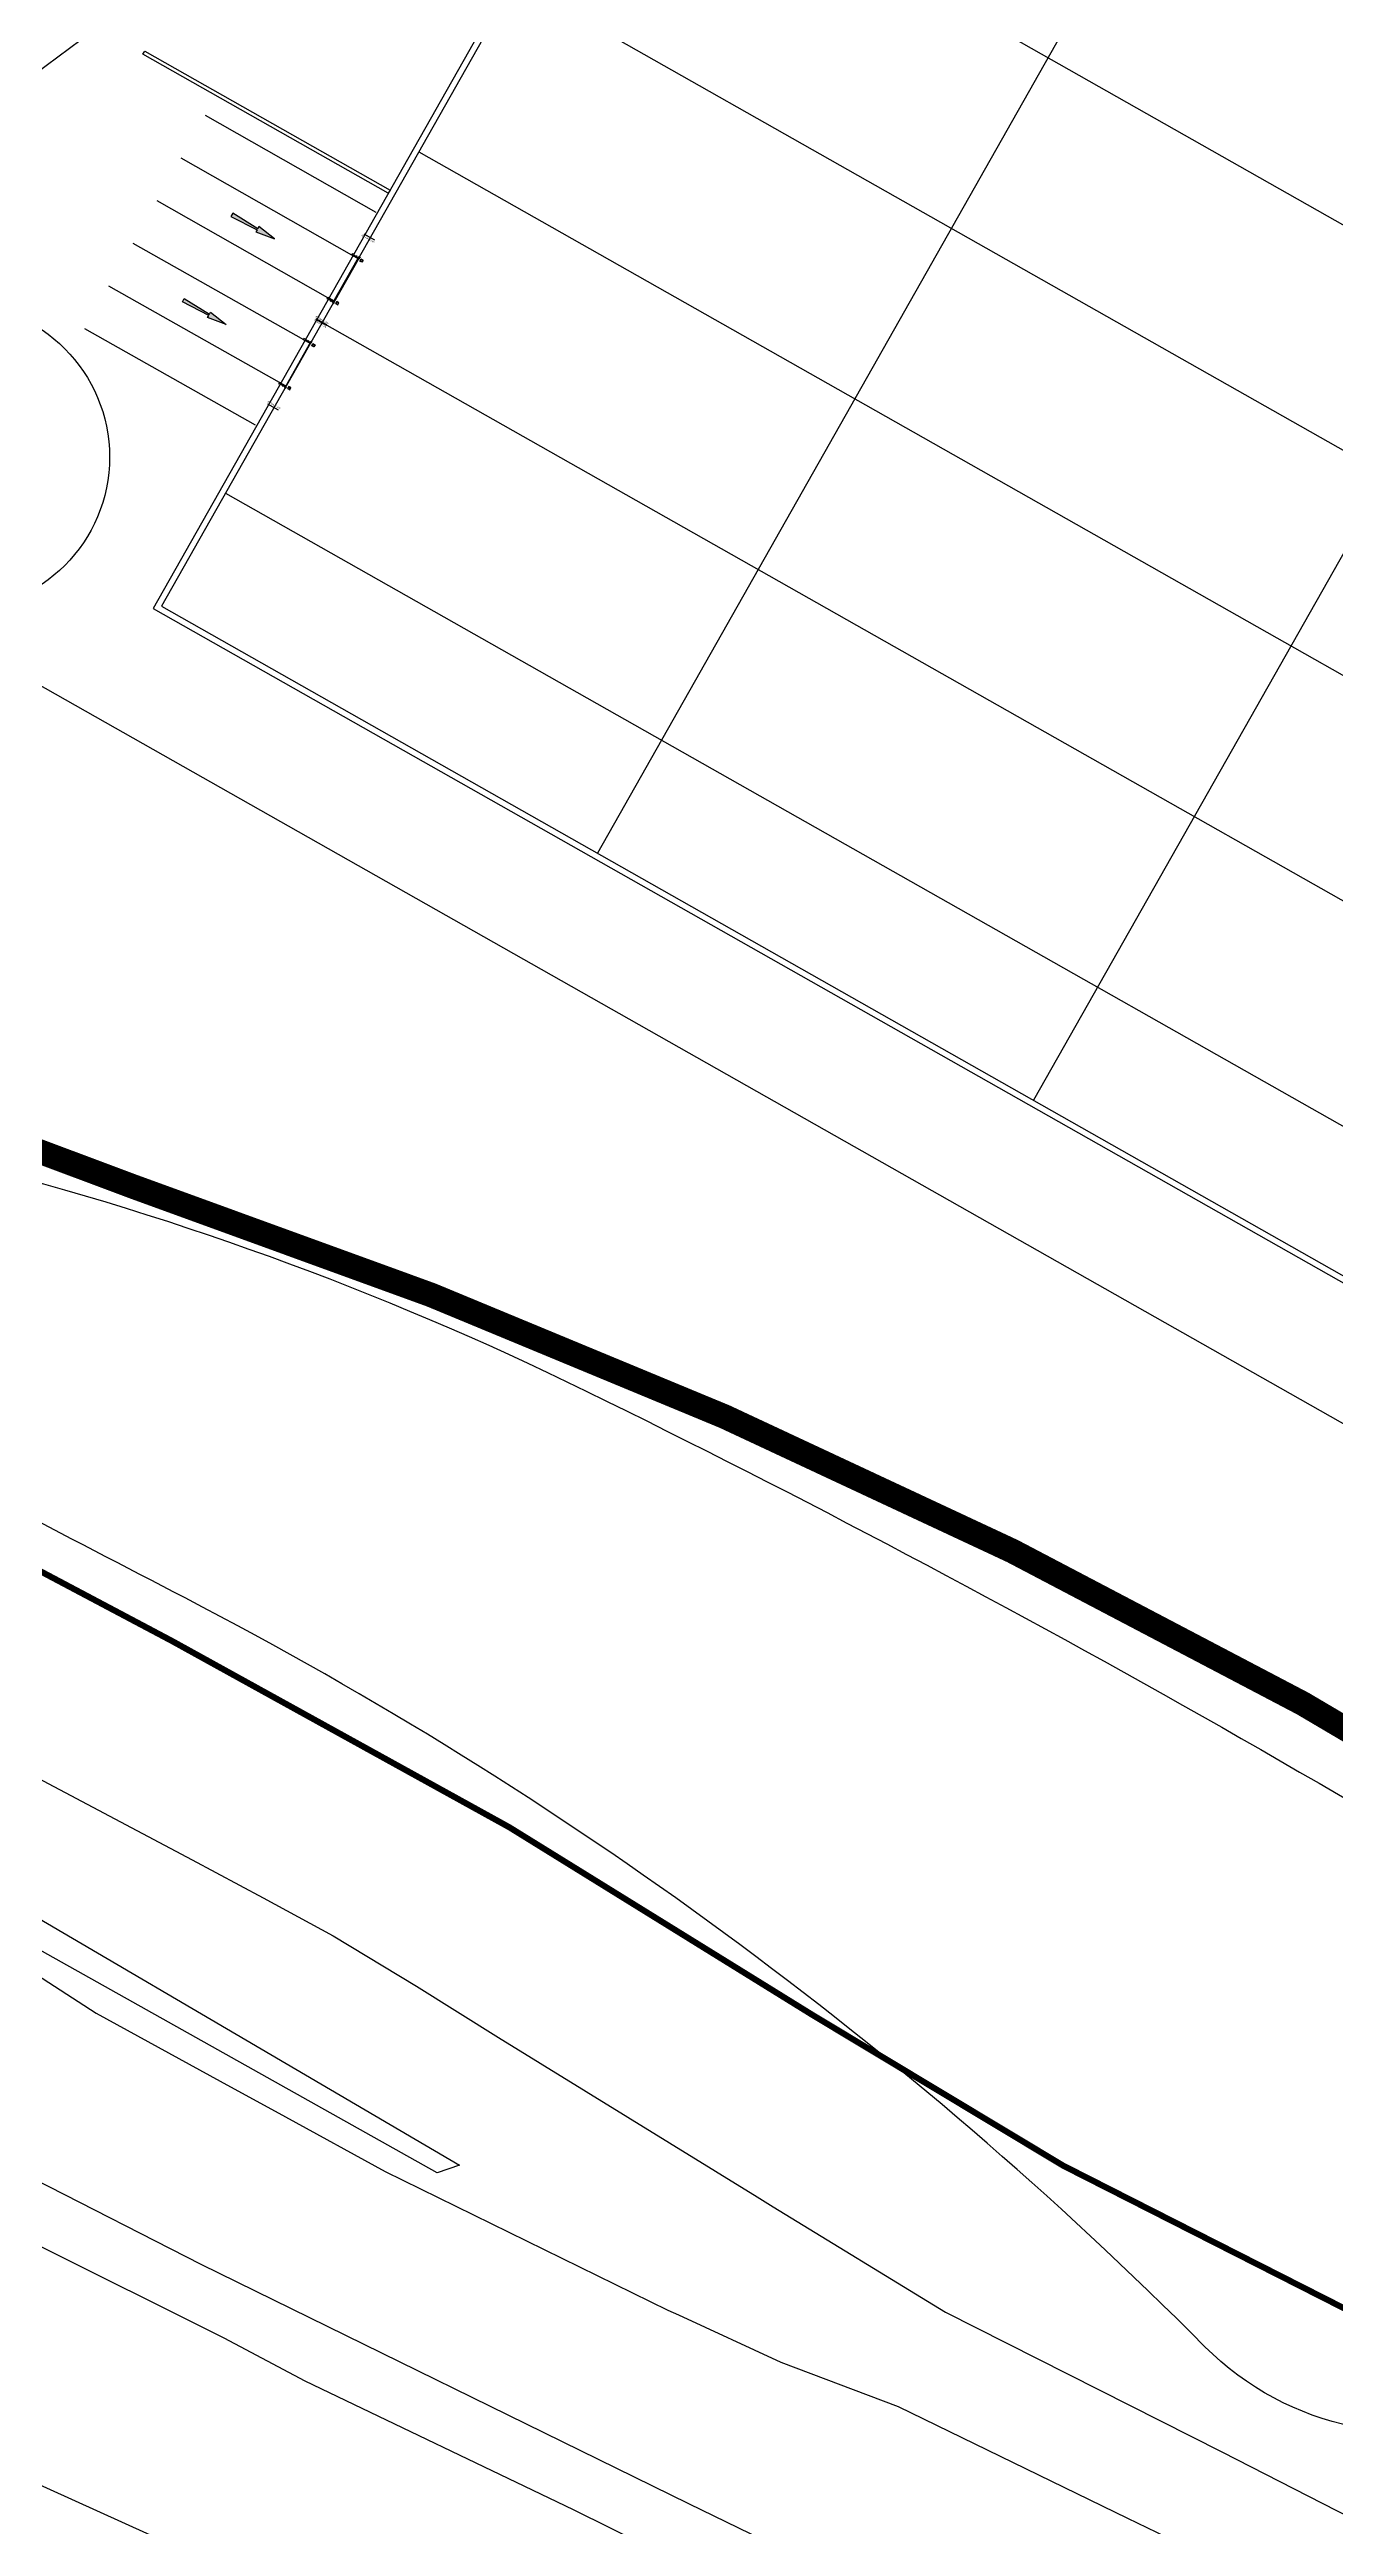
# Model space of a CAD drawing. Header units: millimetres. Extents: x 111502 to 977541, y 8702 to 1044108.
# Drawn here: x 489646.7 to 489751.6, y 240561.7 to 240763.8 of the extents above; entities that cross this region are included whole.
import ezdxf

# ---------------------------------------------------------------- set-up
doc = ezdxf.new("R2010")
doc.units = ezdxf.units.MM
doc.header["$LTSCALE"] = 0.25
doc.linetypes.add('DASHED2', pattern=[9.525, 6.35, -3.175])
for name, color, linetype in [('E HVSS As Laid HV', 10, 'Continuous'), ('Proposed Employment Area - 11-089-MP013-01a$0$A-Cldg-Panl-P', 7, 'Continuous'), ('Proposed Employment Area - 11-089-MP013-01a$0$A-Door-Extn-P', 7, 'Continuous'), ('Proposed Employment Area - 11-089-MP013-01a$0$DOCK', 7, 'Continuous'), ('Proposed Employment Area - 11-089-MP013-01a$0$LINE50', 7, 'Continuous'), ('Proposed Employment Area - 11-089-MP013-01a$0$STEEL', 7, 'Continuous'), ('X HVSS Site Background', 8, 'Continuous'), ('X HVSS Site Outline', 210, 'Continuous')]:
    doc.layers.add(name, color=color, linetype=linetype)
doc.styles.add('Proposed Employment Area - 11-089-MP013-01a$0$Standard', font='txt')

# ---------------------------------------------------------------- blocks, each defined once
blk = doc.blocks.new('Proposed Commercial Boundary - 09.02.22')
at = {"layer": 'X HVSS Site Outline'}
blk.add_lwpolyline([(489760562, 240575305, 500, 500, 0), (489729373, 240591142, 500, 500, 0), (489708949, 240603417, 500, 500, 0), (489684178, 240618751, 500, 500, 0), (489656648, 240633953, 500, 500, 0), (489626247, 240650067, 500, 500, 0), (489592023, 240668183, 500, 500, 0), (489553049, 240688820, 500, 500, 0), (489521322, 240705270, 500, 500, 0), (489495709, 240720114, 500, 500, 0), (489471760, 240736365, 500, 500, 0), (489440655, 240757624, 500, 500, 0), (489415055, 240775554, 500, 500, 0)], format="xyseb", dxfattribs=at)
blk = doc.blocks.new('Proposed Employment Area - 11-089-MP013-01a$0$guide')
for p, q in [((32, 0), (40, -2)), ((46, 0), (46, -1)), ((64, 0), (64, -3)), ((32, -2), (40, -4)), ((52, -4), (52, -8)), ((53, -4), (53, -7)), ((54, -4), (54, -6)), ((62, -1), (62, -7)), ((64, -3), (67, -3)), ((64, -5), (64, -8)), ((64, -5), (66, -5)), ((82, -19), (66, -5)), ((83, -18), (67, -3))]:
    blk.add_line(p, q)
for centre, radius, start, end in [((60, -4), 2.25, 270, 90), ((60, -4), 0.25, 270, 90), ((83, -18), 0.75, 230.0165, 50.0165)]:
    blk.add_arc(centre, radius, start, end)
at = {"layer": 'Proposed Employment Area - 11-089-MP013-01a$0$A-Cldg-Panl-P'}
blk.add_line((69, -2), (69, -2), dxfattribs=at)
at = {"layer": 'Proposed Employment Area - 11-089-MP013-01a$0$A-Door-Extn-P'}
blk.add_line((-68, -96), (105, -96), dxfattribs=at)
at = {"layer": 'Proposed Employment Area - 11-089-MP013-01a$0$LINE50'}
blk.add_line((22, -78), (22, -76), dxfattribs=at)
at = {"layer": 'Proposed Employment Area - 11-089-MP013-01a$0$STEEL'}
for p, q in [((0, 0), (32, 0)), ((0, -76), (0, 0)), ((46, 0), (64, 0)), ((-2, -40), (0, -40)), ((-2, -77), (-2, -40)), ((-2, -77), (0, -79)), ((0, -75), (2, -75)), ((0, -76), (2, -78)), ((0, -100), (0, -79)), ((0, -100), (2, -100)), ((2, -2), (32, -2)), ((2, -75), (2, -2)), ((2, -101), (2, -78)), ((2, -101), (9, -113)), ((4, -76), (22, -76)), ((4, -100), (4, -80)), ((4, -100), (11, -112)), ((6, -78), (22, -78)), ((20, -107), (18, -112)), ((22, -108), (19, -113)), ((20, -107), (22, -108)), ((40, -2), (60, -2)), ((40, -4), (60, -4)), ((46, -1), (62, -1)), ((52, -4), (53, -4)), ((52, -8), (64, -8)), ((53, -7), (62, -7)), ((54, -4), (60, -4)), ((54, -6), (60, -6))]:
    blk.add_line(p, q, dxfattribs=at)
for centre, radius, start, end in [((4, -78), 2, 90, 180), ((6, -80), 2, 90, 180), ((14, -110), 6, 210, 330), ((14, -110), 4, 210, 330)]:
    blk.add_arc(centre, radius, start, end, dxfattribs=at)
blk = doc.blocks.new('Proposed Employment Area - 11-089-MP013-01a$0$BOLLARD')
at = {"layer": 'Proposed Employment Area - 11-089-MP013-01a$0$DOCK'}
blk.add_lwpolyline([(-100, -100), (-100, 100), (100, 100), (100, -100)], close=True, dxfattribs=at)
for centre, radius in [((-75, 75), 10), ((0, 0), 75), ((75, 75), 10), ((-75, -75), 10), ((75, -75), 10)]:
    blk.add_circle(centre, radius, dxfattribs=at)
blk = doc.blocks.new('commercial background')
at = {"layer": 'X HVSS Site Background'}
for points in [[(1148.77, 279.23), (1150.91, 278.13), (1150.81, 277.96), (1152.33, 277.39), (1151.06, 278.4), (1150.97, 278.23), (1148.92, 279.49)], [(1144.97, 272.52), (1147.02, 271.26), (1147.11, 271.43), (1148.38, 270.42), (1146.86, 270.99), (1146.96, 271.16), (1144.82, 272.26)]]:
    blk.add_hatch(color=256, dxfattribs=at).paths.add_polyline_path(points)
for p, q in [((1436.27, 681.99), (1178.67, 227.28)), ((1471.85, 661.84), (1214.25, 207.13)), ((1160.62, 279.56), (1146.7, 287.46)), ((1158.64, 276.08), (1144.73, 283.98)), ((1156.67, 272.6), (1142.75, 280.5)), ((1154.72, 269.16), (1140.79, 277.03)), ((1158.77, 276.01), (1158.64, 276.08)), ((1159.16, 275.87), (1158.78, 276)), ((1158.99, 275.97), (1158.8, 276.07)), ((1159.12, 275.81), (1158.81, 276.06)), ((1152.75, 265.68), (1138.82, 273.55)), ((1156.79, 272.53), (1156.67, 272.6)), ((1156.94, 272.36), (1156.75, 272.46)), ((1157.15, 272.33), (1156.77, 272.46)), ((1157.11, 272.27), (1156.8, 272.52)), ((1150.78, 262.2), (1136.85, 270.07)), ((1154.84, 269.09), (1154.72, 269.16)), ((1155.23, 268.95), (1154.85, 269.08)), ((1155.06, 269.05), (1154.88, 269.16)), ((1155.2, 268.89), (1154.89, 269.15)), ((1152.87, 265.61), (1152.75, 265.68)), ((1153.02, 265.44), (1152.84, 265.54)), ((1153.23, 265.41), (1152.85, 265.54)), ((1153.2, 265.34), (1152.88, 265.6)), ((1093.98, 263.19), (1328.97, 130.07))]:
    blk.add_line(p, q, dxfattribs=at)
for points in [[(1142.42, 247.24), (1321.16, 145.99), (1579.25, 601.57), (1400.51, 702.83)], [(1143.1, 247.43), (1320.97, 146.67), (1578.57, 601.38), (1400.7, 702.15)], [(1161.61, 281.12), (1141.6, 292.46), (1141.75, 292.72), (1161.76, 281.38)], [(1148.77, 279.23), (1150.91, 278.13), (1150.81, 277.96), (1152.33, 277.39), (1151.06, 278.4), (1150.97, 278.23), (1148.92, 279.49)], [(1159.23, 275.86), (1157.16, 272.21), (1157.12, 272.23), (1159.19, 275.88)], [(1159.16, 275.87), (1159.12, 275.81), (1158.78, 276), (1158.81, 276.06)], [(1144.97, 272.52), (1147.02, 271.26), (1147.11, 271.43), (1148.38, 270.42), (1146.86, 270.99), (1146.96, 271.16), (1144.82, 272.26)], [(1157.11, 272.27), (1157.15, 272.33), (1156.8, 272.52), (1156.77, 272.46)], [(1153.24, 265.29), (1155.3, 268.94), (1155.27, 268.96), (1153.2, 265.31)], [(1155.23, 268.95), (1155.2, 268.89), (1154.85, 269.08), (1154.89, 269.15)], [(1153.2, 265.34), (1153.23, 265.41), (1152.88, 265.6), (1152.85, 265.54)]]:
    blk.add_lwpolyline(points, close=True, dxfattribs=at)
at = {"layer": 'X HVSS Site Background', "const_width": 2, "flags": 128}
blk.add_lwpolyline([(1051.81, 240.88), (1059.59, 236.47, 0.04717), (1140.77, 200.1, -0.033052), (1212.54, 170.35, -0.036908), (1281.61, 129.62, 0.092551), (1322.57, 111.23, 0.171997), (1349.86, 114.06, -0.075321), (1373.49, 121.2, 0.021719), (1459.91, 137.51, 0.07964), (1478.31, 145.05, -0.220136), (1491.02, 146.52, 0.101332), (1524.48, 135.58, -0.047845), (1561.02, 135.98, 0.13682), (1608.9, 147.74, -0.082491), (1660.43, 179.04, 0.035972), (1680.83, 188.98, -0.009191), (1817.67, 264.95, 0.024079), (1856.89, 288.28, 0.094359), (1866.98, 298.13, 0.003918), (1887.13, 327.45, -0.047903), (1909.67, 354.78, -0.414136)], format="xyb", dxfattribs=at)
at = {"layer": 'X HVSS Site Background', "flags": 128}
for points in [[(1179.87, 312.35), (1357.75, 211.58)], [(1171.99, 298.43), (1349.86, 197.66)], [(1164.1, 284.51), (1341.98, 183.74)], [(1156.21, 270.58), (1334.09, 169.82)], [(1148.33, 256.66), (1326.2, 155.9)]]:
    blk.add_lwpolyline(points, dxfattribs=at)
at = {"layer": 'X HVSS Site Background'}
for points in [[(1159.63, 277.82), (1160.5, 277.32)], [(1159.16, 275.86), (1159.12, 275.8), (1158.64, 276.08), (1158.71, 276.21), (1158.71, 276.2), (1158.71, 276.19)], [(1155.68, 270.86), (1156.55, 270.37)], [(1155.7, 270.9), (1156.57, 270.41)], [(1157.12, 272.27), (1157.15, 272.33), (1156.67, 272.61), (1156.59, 272.48), (1156.6, 272.47), (1156.6, 272.49)], [(1155.23, 268.94), (1155.2, 268.88), (1154.71, 269.16), (1154.79, 269.29), (1154.79, 269.29), (1154.78, 269.27)], [(1153.2, 265.35), (1153.24, 265.41), (1152.75, 265.68), (1152.68, 265.55), (1152.68, 265.55), (1152.69, 265.56)], [(1151.76, 263.94), (1152.64, 263.44)]]:
    blk.add_lwpolyline(points, dxfattribs=at)
for points in [[(1158.98, 275.97), (1159.02, 276.03), (1159.03, 276.02, -0.414214), (1159.03, 276.02), (1159, 275.97, 0.414214), (1159.01, 275.96), (1159.14, 275.88, 0.414214), (1159.16, 275.89), (1159.18, 275.94, -0.414214), (1159.18, 275.94), (1159.2, 275.93), (1159.16, 275.87)], [(1156.94, 272.37), (1156.9, 272.3), (1156.91, 272.29, 0.414214), (1156.91, 272.29), (1156.94, 272.34, -0.414214), (1156.96, 272.35), (1157.09, 272.27, -0.414214), (1157.09, 272.26), (1157.07, 272.21, 0.414214), (1157.07, 272.21), (1157.08, 272.2), (1157.11, 272.27)], [(1155.06, 269.05), (1155.1, 269.11), (1155.11, 269.11, -0.414214), (1155.11, 269.11), (1155.08, 269.06, 0.414214), (1155.08, 269.04), (1155.22, 268.97, 0.414214), (1155.23, 268.97), (1155.26, 269.02, -0.414214), (1155.26, 269.02), (1155.27, 269.01), (1155.23, 268.95)], [(1153.02, 265.44), (1152.99, 265.38), (1153, 265.37, 0.414214), (1153, 265.37), (1153.03, 265.42, -0.414214), (1153.04, 265.43), (1153.17, 265.35, -0.414214), (1153.18, 265.33), (1153.15, 265.29, 0.414214), (1153.15, 265.29), (1153.16, 265.28), (1153.2, 265.34)]]:
    blk.add_lwpolyline(points, format="xyb", close=True, dxfattribs=at)
at = {"layer": 'X HVSS Site Background', "flags": 128}
blk.add_lwpolyline([(1050.17, 216.54), (1054.45, 214.25, 0.126111), (1081.74, 207.55, -0.062676), (1124.99, 202.55, -0.053965), (1177.77, 183.4, -0.030748), (1279.66, 125.42, 0.088636), (1320.98, 107.85, 0.151601), (1348.04, 109.9), (1349.33, 107.72), (1344.09, 105.51, -0.168792), (1318.03, 103.82, 0.164624), (1253.94, 100.18, -0.301304), (1228.24, 105.45, 0.077387), (1145.03, 166.53, -0.003413), (1086.1, 197.62, 0.040109), (1060.44, 208.84, -0.090313), (1049.13, 215.2)], format="xyb", close=True, dxfattribs=at)
at = {"layer": 'X HVSS Site Background'}
blk.add_circle((1126.38, 259.6), 12.5, dxfattribs=at)
at = {"layer": 'X HVSS Site Background', "yscale": 0.001, "zscale": 0.001}
for name, p, xscale, rotation in [('Proposed Employment Area - 11-089-MP013-01a$0$guide', (1159.19, 275.92), -0.001, 60.40002748912514), ('Proposed Employment Area - 11-089-MP013-01a$0$BOLLARD', (1159.43, 275.63), 0.001, 240.4000274891253), ('Proposed Employment Area - 11-089-MP013-01a$0$guide', (1157.08, 272.21), 0.001, 60.40002748912521), ('Proposed Employment Area - 11-089-MP013-01a$0$BOLLARD', (1157.45, 272.15), -0.001, 240.4000274891253), ('Proposed Employment Area - 11-089-MP013-01a$0$guide', (1155.27, 269.01), -0.001, 60.53663471882328), ('Proposed Employment Area - 11-089-MP013-01a$0$BOLLARD', (1155.5, 268.72), 0.001, 240.5366347188232), ('Proposed Employment Area - 11-089-MP013-01a$0$guide', (1153.17, 265.29), 0.001, 60.53663471882328), ('Proposed Employment Area - 11-089-MP013-01a$0$BOLLARD', (1153.54, 265.23), -0.001, 240.5366347188232)]:
    blk.add_blockref(name, p, dxfattribs=dict(at, xscale=xscale, rotation=rotation))
at = {"layer": 'X HVSS Site Background', "char_height": 0.125, "width": 1.5, "style": 'Proposed Employment Area - 11-089-MP013-01a$0$Standard'}
for insert, attachment_point, rotation in [((1160, 277.46), 2, 330.4), ((1156.07, 270.54), 2, 330.5366), ((1156.18, 270.73), 8, 330.4), ((1152.27, 263.8), 8, 330.5366)]:
    blk.add_mtext('{\\fArial|b0|i0|c0|p34;8M Setout Line}', dxfattribs=dict(at, insert=insert, attachment_point=attachment_point, rotation=rotation))
at = {"layer": 'X HVSS Site Background', "style": 'Proposed Employment Area - 11-089-MP013-01a$0$Standard'}
for p, rotation in [((485.88, 899.5), 95.9302), ((729.37, 850.69), 240.5366), ((319.53, 839.47), 95.9302), ((520.9, 756.6), 330.4683), ((1582.14, 507.49), 240.4683), ((1846.75, 293.1), 209.3143), ((1096.5, 265.37), 60.4683)]:
    blk.add_attdef('NOOFPARKINGSPACES', p, '', height=0.3, rotation=rotation, dxfattribs=at)
blk = doc.blocks.new('OS MAP 060722')
at = {"layer": 'X HVSS Site Background', "flags": 128}
for points in [[(796.56, 1607.01), (796.82, 1607.19), (796.82, 1607.19), (805.42, 1613.29), (805.42, 1613.29), (827.22, 1629.79), (827.22, 1629.79), (841.52, 1640.39), (841.52, 1640.39), (850.02, 1646.59), (850.02, 1646.59), (855.72, 1650.69), (855.72, 1650.69), (861.12, 1652.89), (861.12, 1652.89), (880.92, 1667.79), (880.92, 1667.79), (907.72, 1688.09), (907.72, 1688.09), (932.12, 1706.49), (932.12, 1706.49), (942.12, 1714.19)], [(727.23, 1553.62), (750.82, 1541.09), (750.82, 1541.09), (782.82, 1524.19), (782.82, 1524.19), (847.72, 1489.79), (847.72, 1489.79), (853.52, 1486.69), (853.52, 1486.69), (859.22, 1483.59), (859.22, 1483.59), (866.02, 1479.49), (866.02, 1479.49), (872.72, 1475.29), (872.72, 1475.29), (893.81, 1462.3), (893.81, 1462.3), (895.12, 1461.49), (895.12, 1461.49), (909.17, 1452.89), (909.17, 1452.89), (931.72, 1441.49), (931.72, 1441.49), (963.42, 1425.29)], [(819.02, 1490.79), (839.89, 1477.29), (839.89, 1477.29), (850, 1471.74), (850, 1471.74), (855.33, 1468.82), (855.33, 1468.82), (863.46, 1464.36), (863.46, 1464.36), (886.53, 1453.06), (886.53, 1453.06), (887.39, 1452.66), (887.39, 1452.66), (895.75, 1448.8), (895.75, 1448.8), (905.32, 1445.19), (905.32, 1445.19), (924.02, 1436.09), (924.02, 1436.09), (945.32, 1425.79)], [(727.79, 1519.58), (732.32, 1517.09), (732.32, 1517.09), (747.12, 1508.79), (747.12, 1508.79), (760.02, 1501.69), (760.02, 1501.69), (772.02, 1495.79), (772.02, 1495.79), (790.72, 1486.19), (790.72, 1486.19), (807.52, 1477.69), (807.52, 1477.69), (848.42, 1456.79), (848.42, 1456.79), (888.22, 1437.29), (888.22, 1437.29), (911.62, 1425.89)], [(869.52, 1464.89), (867.72, 1464.24), (867.72, 1464.24), (826.07, 1487.59), (826.07, 1487.59), (771.37, 1517.44), (771.37, 1517.44), (769.12, 1520.39)], [(769.12, 1520.39), (798.22, 1505.19), (798.22, 1505.19), (819.72, 1494.09), (819.72, 1494.09), (869.52, 1464.89)], [(730.79, 1513.12), (735.02, 1510.79), (735.02, 1510.79), (764.42, 1494.79), (764.42, 1494.79), (791.82, 1480.09), (791.82, 1480.09), (819.22, 1466.29), (819.22, 1466.29), (850.32, 1450.79), (850.32, 1450.79), (856.92, 1447.29), (856.92, 1447.29), (878.82, 1436.79), (878.82, 1436.79), (902.62, 1424.99)], [(844.32, 1434.69), (829.72, 1441.29), (829.72, 1441.29), (811.72, 1450.29), (811.72, 1450.29), (787.22, 1462.49), (787.22, 1462.49), (760.42, 1475.79), (760.42, 1475.79), (720.22, 1495.89)]]:
    blk.add_lwpolyline(points, dxfattribs=at)

msp = doc.modelspace()

# ---------------------------------------------------------------- linework, layer by layer
at = {"lineweight": 0}
msp.add_circle((488727.82, 239008.33), 11388.42, dxfattribs=at)

# ---------------------------------------------------------------- block references
at = {"layer": 'E HVSS As Laid HV', "linetype": 'DASHED2', "lineweight": 0}
msp.add_blockref('OS MAP 060722', (488810.58, 239126.31), dxfattribs=at)
at = {"layer": 'X HVSS Site Background', "lineweight": 0}
msp.add_blockref('commercial background', (488512.69, 240470.93), dxfattribs=at)
at = {"layer": 'X HVSS Site Outline', "lineweight": 0, "xscale": 0.001, "yscale": 0.001, "zscale": 0.001}
msp.add_blockref('Proposed Commercial Boundary - 09.02.22', (0, 0), dxfattribs=at)

doc.saveas('drawing.dxf')
